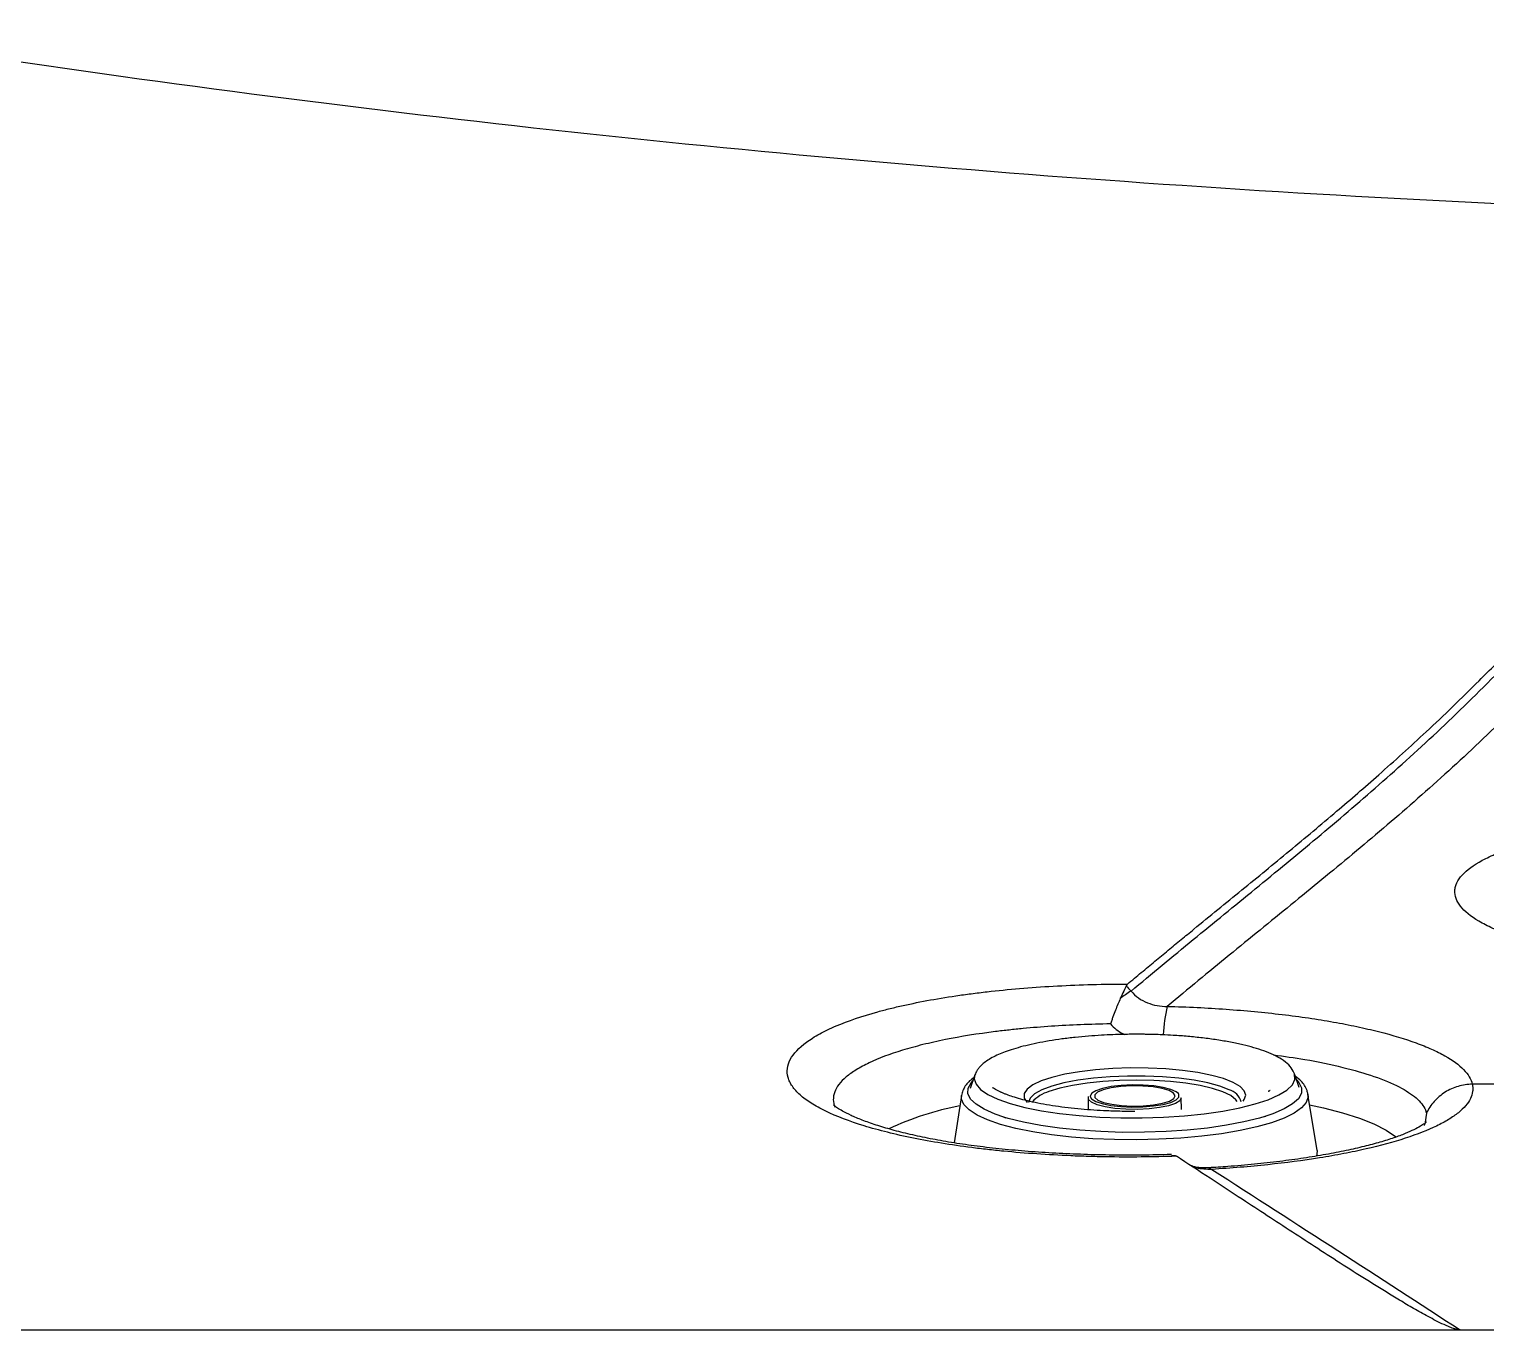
# Model space of a CAD drawing. Extents: x 398 to 508, y 623 to 782.
# Drawn here: x 432.88 to 440.08, y 654.25 to 660.69 of the extents above; entities that cross this region are included whole.
import ezdxf

# ---------------------------------------------------------------- set-up
doc = ezdxf.new("R2010")
doc.units = 0
doc.header["$MEASUREMENT"] = 0
doc.layers.add('GEOMETRY', color=2, linetype='Continuous', lineweight=25)

msp = doc.modelspace()

# ---------------------------------------------------------------- linework, layer by layer
at = {"layer": 'GEOMETRY'}
for p, q in [((437.5562, 655.5133), (437.5332, 655.4464)), ((437.5569, 655.5153), (437.5562, 655.5133)), ((439.1369, 655.5185), (439.1361, 655.5207)), ((439.1604, 655.4518), (439.1369, 655.5185)), ((439.2486, 655.1392), (439.2035, 655.4177)), ((437.4903, 655.412), (437.4539, 655.1774)), ((438.1169, 655.3992), (438.1165, 655.3411)), ((438.5777, 655.3426), (438.577, 655.4008)), ((437.6988, 655.3053), (437.7098, 655.302)), ((439.7894, 655.3239), (439.7822, 655.2693)), ((439.7791, 655.2625), (439.7822, 655.2693)), ((438.5287, 655.1163), (438.5461, 655.1154)), ((431.9447, 654.2524), (439.8479, 654.2524)), ((439.8479, 654.2524), (439.9556, 654.2524)), ((439.9556, 654.2524), (447.7404, 654.2524))]:
    msp.add_line(p, q, dxfattribs=at)
at = {"layer": 'GEOMETRY', "flags": 128}
for points in [[(437.5562, 655.5133), (437.5534, 655.4935), (437.562, 655.4672), (437.5845, 655.4414), (437.6207, 655.4167), (437.6698, 655.3934), (437.731, 655.372), (437.8032, 655.3529), (437.8851, 655.3363), (437.9752, 655.3227), (438.072, 655.3122), (438.1736, 655.305), (438.2784, 655.3013), (438.3843, 655.3012), (438.4896, 655.3045), (438.5924, 655.3113), (438.6907, 655.3215), (438.7829, 655.3348), (438.8673, 655.3511), (438.9424, 655.3699), (439.0069, 655.3911), (439.0597, 655.4142), (439.0996, 655.4389), (439.1262, 655.4645), (439.1388, 655.4908), (439.1373, 655.5173), (439.1369, 655.5185)], [(438.8329, 655.4766), (438.7858, 655.4951), (438.7274, 655.5114), (438.6591, 655.5251), (438.5827, 655.5359), (438.5002, 655.5435), (438.4137, 655.5477), (438.3255, 655.5483), (438.2379, 655.5454), (438.1531, 655.5391), (438.0733, 655.5294), (438.0006, 655.5167), (437.9368, 655.5012), (437.8837, 655.4835), (437.8426, 655.4639), (437.8145, 655.4429), (437.8002, 655.4211), (437.8001, 655.3991), (437.8139, 655.3777)], [(438.8134, 655.4395), (438.7669, 655.4577), (438.7089, 655.4737), (438.641, 655.487), (438.5652, 655.4974), (438.4833, 655.5044), (438.3978, 655.508), (438.3109, 655.5081), (438.225, 655.5045), (438.1424, 655.4975), (438.0653, 655.4872), (437.996, 655.4739), (437.9362, 655.458), (437.8877, 655.4398), (437.8516, 655.42), (437.8291, 655.399), (437.8207, 655.3773), (437.8207, 655.377)], [(438.854, 655.3825), (438.8473, 655.3909), (438.8212, 655.4109), (438.7822, 655.4296), (438.7313, 655.4464), (438.67, 655.4608), (438.5998, 655.4725), (438.5228, 655.4811), (438.4409, 655.4865), (438.3565, 655.4883), (438.2719, 655.4867), (438.1893, 655.4816), (438.111, 655.4732), (438.0391, 655.4618), (437.9756, 655.4475), (437.9223, 655.4309)], [(439.1471, 655.4894), (439.1588, 655.4765), (439.172, 655.4498), (439.1711, 655.4228), (439.1561, 655.396), (439.1273, 655.3699), (439.0851, 655.345), (439.0303, 655.3215), (438.9957, 655.3096)], [(439.2035, 655.4177), (439.204, 655.4047), (439.1948, 655.3774), (439.1716, 655.3505), (439.1349, 655.3246), (439.0853, 655.2999), (439.0235, 655.2771), (438.9506, 655.2563), (438.8678, 655.2381), (438.7765, 655.2226), (438.6781, 655.2101), (438.5743, 655.2008), (438.4667, 655.1949), (438.3572, 655.1925), (438.2474, 655.1936), (438.1394, 655.1981), (438.0347, 655.2061), (437.9352, 655.2174), (437.8424, 655.2318), (437.7579, 655.2491), (437.6831, 655.2689), (437.6192, 655.291), (437.5672, 655.315), (437.528, 655.3405), (437.5023, 655.3671), (437.4905, 655.3943), (437.4903, 655.412)], [(437.6988, 655.3053), (437.6559, 655.32), (437.6026, 655.3433), (437.562, 655.3682), (437.5349, 655.3942), (437.5216, 655.421), (437.5225, 655.448), (437.5375, 655.4747), (437.5462, 655.4841)], [(438.5627, 655.421), (438.5518, 655.4302), (438.5254, 655.4422), (438.4878, 655.4521), (438.4413, 655.4594), (438.3889, 655.4635), (438.3339, 655.4643), (438.2796, 655.4616), (438.2296, 655.4556), (438.187, 655.4467), (438.1544, 655.4355), (438.1339, 655.4227), (438.1273, 655.4124)], [(438.1486, 655.4153), (438.149, 655.4017), (438.1641, 655.3887), (438.1927, 655.3772), (438.2328, 655.3681), (438.2813, 655.3621), (438.3347, 655.3596), (438.3891, 655.3608), (438.4402, 655.3656), (438.4845, 655.3737), (438.5186, 655.3844), (438.5399, 655.397), (438.5469, 655.4105), (438.5391, 655.4239), (438.517, 655.4363), (438.4823, 655.4466), (438.4376, 655.4542), (438.3861, 655.4585), (438.3318, 655.4592), (438.2785, 655.4562), (438.2304, 655.4497), (438.1908, 655.4402), (438.1629, 655.4284), (438.1486, 655.4153)], [(438.5652, 655.4031), (438.5654, 655.4168), (438.5627, 655.421)], [(438.8832, 655.3845), (438.8882, 655.3912), (438.8954, 655.4132), (438.8884, 655.4351), (438.8674, 655.4564), (438.8329, 655.4766)], [(438.577, 655.4008), (438.577, 655.4004), (438.5696, 655.3861), (438.5482, 655.3727), (438.5141, 655.3609), (438.4695, 655.3517), (438.4173, 655.3454), (438.3606, 655.3426), (438.303, 655.3434), (438.2482, 655.3477), (438.1997, 655.3553), (438.1603, 655.3657), (438.1327, 655.3783), (438.1186, 655.3922), (438.1188, 655.4066), (438.1188, 655.4066)], [(438.1273, 655.4124), (438.1268, 655.409), (438.127, 655.4068)], [(438.127, 655.4068), (438.1335, 655.3953), (438.1537, 655.3826), (438.1859, 655.3715), (438.2283, 655.3628), (438.2782, 655.3571), (438.3323, 655.3546), (438.3874, 655.3556), (438.4399, 655.36), (438.4866, 655.3675), (438.5245, 655.3776), (438.5513, 655.3897), (438.5652, 655.4031)], [(439.2119, 655.366), (439.2805, 655.3509), (439.3744, 655.3264), (439.4579, 655.2997), (439.5299, 655.2709), (439.5898, 655.2404), (439.637, 655.2085), (439.6401, 655.2061)], [(438.9957, 655.3096), (438.9638, 655.3), (438.8867, 655.2809), (438.8004, 655.2644), (438.7064, 655.2508), (438.6062, 655.2403), (438.5015, 655.2332), (438.3942, 655.2296), (438.2861, 655.2295), (438.179, 655.2329), (438.0748, 655.2398), (437.9753, 655.25), (437.8821, 655.2634), (437.7968, 655.2797), (437.721, 655.2987), (437.6988, 655.3053)], [(439.2486, 655.1392), (439.2489, 655.1371), (439.2461, 655.1112)], [(438.7137, 655.0532), (438.7197, 655.0521), (438.7277, 655.0464)]]:
    msp.add_lwpolyline(points, dxfattribs=at)
at = {"layer": 'GEOMETRY'}
for centre, radius, start, end in [((438.6372, 655.4311), 0.5852, 121.86118, 128.21238), ((439.2229, 655.6816), 0.7355, 166.54894, 177.5662), ((437.9623, 655.2764), 0.1596, 104.5183, 140.1925), ((438.7918, 655.3579), 0.0844, 15.04882, 75.21102), ((437.7506, 653.9328), 1.4525, 100.6484, 115.28307)]:
    msp.add_arc(centre, radius, start, end, dxfattribs=at)
for points, knots in [([(452.621, 660.2311), (451.744, 660.1305), (449.8546, 659.9478), (446.9224, 659.7754), (443.8478, 659.7152), (440.7733, 659.7754), (437.7202, 659.955), (434.7097, 660.2531), (432.7453, 660.5297), (431.777, 660.6866)], [0.1398493, 0.1398493, 0.1398493, 0.1398493, 0.25, 0.375, 0.5, 0.625, 0.75, 0.875, 1, 1, 1, 1]), ([(438.3112, 655.9632), (438.3339, 655.9821), (438.3789, 656.0198), (438.4458, 656.0753), (438.5115, 656.1295), (438.576, 656.1826), (438.6977, 656.2823), (438.8763, 656.4279), (439.1115, 656.6208), (439.3371, 656.8093), (439.5622, 657.0041), (439.797, 657.2165), (439.9894, 657.4021), (440.1303, 657.5438), (440.2102, 657.6256), (440.2899, 657.7086), (440.3694, 657.7928), (440.4486, 657.878), (440.5276, 657.9644), (440.6064, 658.0518), (440.6849, 658.14), (440.7373, 658.1999), (440.7634, 658.2297)], [0, 0, 0, 0, 0.027747, 0.055013, 0.081796, 0.108095, 0.133909, 0.230742, 0.326977, 0.422599, 0.507892, 0.604124, 0.711295, 0.743937, 0.776441, 0.808806, 0.841031, 0.873114, 0.905053, 0.936848, 0.968497, 1, 1, 1, 1]), ([(438.3283, 655.9281), (438.4311, 656.0141), (438.5335, 656.0988), (438.7382, 656.2668), (438.8405, 656.3502), (439.0449, 656.5175), (439.147, 656.6015), (439.3511, 656.7724), (439.4529, 656.8593), (439.6567, 657.0386), (439.7587, 657.131), (439.963, 657.3238), (440.065, 657.4244), (440.2701, 657.6334), (440.3732, 657.7418), (440.5799, 657.966), (440.6835, 658.082), (440.7875, 658.2013)], [0, 0, 0, 0, 0.125, 0.125, 0.25, 0.25, 0.375, 0.375, 0.5, 0.5, 0.625, 0.625, 0.75, 0.75, 0.875, 0.875, 1, 1, 1, 1]), ([(440.9545, 658.108), (440.851, 657.9894), (440.7478, 657.8742), (440.5422, 657.6515), (440.4397, 657.5438), (440.2356, 657.3365), (440.1341, 657.2367), (439.9311, 657.0455), (439.8297, 656.954), (439.627, 656.7763), (439.5257, 656.6902), (439.3227, 656.5208), (439.221, 656.4375), (439.0176, 656.2716), (438.9158, 656.1889), (438.7119, 656.0222), (438.6099, 655.9381), (438.5076, 655.8526)], [0, 0, 0, 0, 0.125, 0.125, 0.25, 0.25, 0.375, 0.375, 0.5, 0.5, 0.625, 0.625, 0.75, 0.75, 0.875, 0.875, 1, 1, 1, 1]), ([(443.2752, 656.3804), (443.2739, 656.4055), (443.2618, 656.4303), (443.2281, 656.4672), (443.2143, 656.4795), (443.1812, 656.5039), (443.1619, 656.5161), (443.0972, 656.5518), (443.0448, 656.5746), (442.9676, 656.6019), (442.9516, 656.6073), (442.9184, 656.6179), (442.9012, 656.6232), (442.848, 656.6388), (442.8108, 656.6488), (442.6937, 656.6774), (442.6088, 656.6948), (442.4937, 656.7145), (442.4702, 656.7183), (442.4226, 656.7257), (442.3985, 656.7292), (442.3257, 656.7395), (442.2265, 656.752), (442.1235, 656.7623), (442.0447, 656.7691), (442.0182, 656.7713), (441.9646, 656.7753), (441.9376, 656.7772), (441.8023, 656.7857), (441.6936, 656.7899), (441.5299, 656.7925), (441.4752, 656.7927), (441.393, 656.792), (441.3656, 656.7916), (441.3113, 656.7905), (441.2843, 656.7898), (441.1505, 656.7855), (441.0465, 656.7795), (440.9205, 656.7688), (440.8955, 656.7665), (440.8458, 656.7616), (440.8213, 656.7589), (440.749, 656.7507), (440.7025, 656.7446), (440.5675, 656.7247), (440.4838, 656.7092), (440.3679, 656.6827), (440.3315, 656.6734), (440.2632, 656.6541), (440.2312, 656.644), (440.1717, 656.6231), (440.1441, 656.6122), (440.0934, 656.5897), (440.0703, 656.578), (440.0091, 656.5425), (439.9788, 656.5181), (439.9486, 656.4804), (439.9411, 656.4677), (439.9339, 656.4483), (439.9321, 656.4418), (439.9301, 656.4288), (439.9297, 656.4223), (439.9306, 656.4029), (439.934, 656.3899), (439.9461, 656.364), (439.9548, 656.3512), (439.9888, 656.3132), (440.0216, 656.2886), (440.0863, 656.2527), (440.1106, 656.2409), (440.1635, 656.218), (440.1921, 656.207), (440.2537, 656.1856), (440.2867, 656.1752), (440.3569, 656.1552), (440.3943, 656.1456), (440.5127, 656.1178), (440.598, 656.1014), (440.7349, 656.0796), (440.7821, 656.0729), (440.8552, 656.0635), (440.88, 656.0605), (440.9301, 656.0548), (440.9554, 656.0521), (441.0826, 656.0393), (441.1872, 656.0315), (441.3216, 656.0246), (441.3487, 656.0233), (441.4032, 656.0211), (441.4307, 656.0202), (441.513, 656.0178), (441.5678, 656.0169), (441.7315, 656.0158), (441.8399, 656.0176), (441.9747, 656.0227), (442.0016, 656.0239), (442.0549, 656.0266), (442.0812, 656.0281), (442.1595, 656.0329), (442.2618, 656.0405), (442.36, 656.0504), (442.432, 656.0586), (442.4557, 656.0614), (442.5027, 656.0675), (442.5259, 656.0706), (442.6393, 656.087), (442.7228, 656.1019), (442.8372, 656.1269), (442.8736, 656.1358), (442.9253, 656.1497), (442.9421, 656.1544), (442.9743, 656.164), (442.9898, 656.1689), (443.0643, 656.1938), (443.1146, 656.2149), (443.1655, 656.2429), (443.1751, 656.2485), (443.1931, 656.26), (443.2015, 656.2659), (443.2244, 656.2834), (443.237, 656.2952), (443.267, 656.331), (443.2765, 656.3554), (443.2752, 656.3804)], [0, 0, 0, 0, 0.03125, 0.03125, 0.046875, 0.046875, 0.0625, 0.0625, 0.09375, 0.09375, 0.101562, 0.101562, 0.109375, 0.109375, 0.125, 0.125, 0.15625, 0.15625, 0.164062, 0.164062, 0.171875, 0.171875, 0.1875, 0.203125, 0.203125, 0.210937, 0.210937, 0.21875, 0.21875, 0.25, 0.25, 0.265625, 0.265625, 0.273438, 0.273438, 0.28125, 0.28125, 0.3125, 0.3125, 0.320313, 0.320313, 0.328125, 0.328125, 0.34375, 0.34375, 0.375, 0.375, 0.390625, 0.390625, 0.40625, 0.40625, 0.421875, 0.421875, 0.4375, 0.4375, 0.46875, 0.46875, 0.484375, 0.484375, 0.492188, 0.492188, 0.5, 0.5, 0.515625, 0.515625, 0.53125, 0.53125, 0.5625, 0.5625, 0.578125, 0.578125, 0.59375, 0.59375, 0.609375, 0.609375, 0.625, 0.625, 0.65625, 0.65625, 0.671875, 0.671875, 0.679688, 0.679688, 0.6875, 0.6875, 0.71875, 0.71875, 0.726563, 0.726563, 0.734375, 0.734375, 0.75, 0.75, 0.78125, 0.78125, 0.789063, 0.789063, 0.796875, 0.796875, 0.8125, 0.828125, 0.828125, 0.835938, 0.835938, 0.84375, 0.84375, 0.875, 0.875, 0.890625, 0.890625, 0.898438, 0.898438, 0.90625, 0.90625, 0.9375, 0.9375, 0.945313, 0.945313, 0.953125, 0.953125, 0.96875, 0.96875, 1, 1, 1, 1]), ([(438.5525, 655.1115), (438.4363, 655.1074), (438.3201, 655.1064), (438.1748, 655.1087), (438.1457, 655.1094), (438.0878, 655.1111), (438.0591, 655.1121), (437.9736, 655.1157), (437.8613, 655.1219), (437.7523, 655.1309), (437.6717, 655.1388), (437.6451, 655.1415), (437.5922, 655.1475), (437.566, 655.1506), (437.4375, 655.1671), (437.3416, 655.1827), (437.2079, 655.2097), (437.165, 655.2193), (437.0827, 655.2398), (437.0441, 655.2505), (436.9354, 655.2839), (436.8723, 655.3079), (436.8057, 655.3401), (436.7929, 655.3467), (436.7688, 655.36), (436.7575, 655.3667), (436.7257, 655.3869), (436.689, 655.4144), (436.6634, 655.4428), (436.6485, 655.4644), (436.6442, 655.4717), (436.6372, 655.4863), (436.6343, 655.4937), (436.6282, 655.5158), (436.627, 655.5306), (436.6306, 655.5602), (436.6354, 655.5751), (436.6586, 655.619), (436.6853, 655.6476), (436.7422, 655.6893), (436.7639, 655.703), (436.801, 655.7232), (436.814, 655.7299), (436.8412, 655.743), (436.8554, 655.7494), (436.9295, 655.7809), (436.9983, 655.8044), (437.0963, 655.8315), (437.1165, 655.8368), (437.1581, 655.8471), (437.1793, 655.8521), (437.2442, 655.8667), (437.2892, 655.8757), (437.3826, 655.8926), (437.431, 655.9004), (437.5061, 655.9112), (437.5316, 655.9146), (437.5834, 655.9212), (437.6098, 655.9243), (437.7425, 655.939), (437.852, 655.9478), (438.0211, 655.9568), (438.0783, 655.9591), (438.1944, 655.9622), (438.2527, 655.9631), (438.3112, 655.9632)], [0, 0, 0, 0, 0.0625, 0.0625, 0.078125, 0.078125, 0.09375, 0.09375, 0.125, 0.15625, 0.15625, 0.171875, 0.171875, 0.1875, 0.1875, 0.25, 0.25, 0.28125, 0.28125, 0.3125, 0.3125, 0.375, 0.375, 0.390625, 0.390625, 0.40625, 0.40625, 0.4375, 0.46875, 0.46875, 0.484375, 0.484375, 0.5, 0.5, 0.53125, 0.53125, 0.5625, 0.5625, 0.625, 0.625, 0.65625, 0.65625, 0.671875, 0.671875, 0.6875, 0.6875, 0.75, 0.75, 0.765625, 0.765625, 0.78125, 0.78125, 0.8125, 0.8125, 0.84375, 0.84375, 0.859375, 0.859375, 0.875, 0.875, 0.9375, 0.9375, 0.96875, 0.96875, 1, 1, 1, 1]), ([(438.3048, 655.9547), (438.3014, 655.9477), (438.2971, 655.9388), (438.2872, 655.9173), (438.2814, 655.9047), (438.2752, 655.8909)], [0, 0, 0, 0, 0.5, 0.5, 1, 1, 1, 1]), ([(438.3283, 655.9281), (438.3391, 655.9152), (438.3514, 655.904), (438.3787, 655.8847), (438.3939, 655.8766), (438.4248, 655.8641), (438.4408, 655.8596), (438.4739, 655.8537), (438.4907, 655.8524), (438.5076, 655.8526)], [0, 0, 0, 0, 0.25, 0.25, 0.5, 0.5, 0.75, 0.75, 1, 1, 1, 1]), ([(438.2752, 655.8909), (438.2674, 655.8734), (438.2593, 655.8541), (438.2471, 655.8226), (438.243, 655.8116), (438.2369, 655.7947), (438.2348, 655.789), (438.2308, 655.7775), (438.2287, 655.7716), (438.2267, 655.7658)], [0, 0, 0, 0, 0.5, 0.5, 0.75, 0.75, 0.875, 0.875, 1, 1, 1, 1]), ([(438.5076, 655.8526), (438.6069, 655.85), (438.7039, 655.8453), (438.8931, 655.8319), (438.9853, 655.8232), (439.12, 655.8072), (439.1637, 655.8014), (439.2485, 655.7889), (439.3306, 655.7756), (439.4077, 655.7607), (439.4636, 655.7488), (439.4819, 655.7448), (439.5179, 655.7364), (439.5356, 655.7322), (439.6219, 655.7103), (439.6835, 655.6916), (439.7654, 655.6618), (439.7909, 655.6515), (439.8265, 655.6357), (439.8379, 655.6303), (439.8598, 655.6194), (439.8702, 655.6139), (439.9198, 655.5861), (439.9508, 655.5633), (439.9849, 655.5282), (439.9942, 655.5163), (440.0085, 655.4922), (440.0135, 655.48), (440.0162, 655.4677)], [0, 0, 0, 0, 0.125, 0.125, 0.25, 0.25, 0.3125, 0.3125, 0.375, 0.4375, 0.4375, 0.46875, 0.46875, 0.5, 0.5, 0.625, 0.625, 0.6875, 0.6875, 0.71875, 0.71875, 0.75, 0.75, 0.875, 0.875, 0.9375, 0.9375, 1, 1, 1, 1]), ([(438.2267, 655.7658), (438.1769, 655.765), (438.1273, 655.7637), (438.0298, 655.7597), (437.9336, 655.7546), (437.8402, 655.7471), (437.7712, 655.7405), (437.7483, 655.7382), (437.703, 655.7332), (437.6805, 655.7306), (437.57, 655.7166), (437.4874, 655.7034), (437.372, 655.6803), (437.3349, 655.672), (437.2816, 655.6588), (437.2642, 655.6543), (437.2306, 655.6451), (437.2143, 655.6404), (437.1354, 655.6164), (437.0803, 655.5956), (437.0098, 655.5622), (436.9883, 655.5506), (436.9504, 655.5272), (436.9338, 655.5154), (436.8912, 655.4793), (436.8721, 655.4546), (436.8603, 655.4229), (436.8586, 655.4166), (436.8564, 655.4039), (436.8559, 655.3975), (436.8563, 655.3786), (436.8591, 655.3659), (436.8643, 655.3533)], [0, 0, 0, 0, 0.0625, 0.0625, 0.125, 0.1875, 0.1875, 0.21875, 0.21875, 0.25, 0.25, 0.375, 0.375, 0.4375, 0.4375, 0.46875, 0.46875, 0.5, 0.5, 0.625, 0.625, 0.6875, 0.6875, 0.75, 0.75, 0.875, 0.875, 0.90625, 0.90625, 0.9375, 0.9375, 1, 1, 1, 1]), ([(438.3459, 655.7145), (438.337, 655.7145), (438.3178, 655.7144), (438.2821, 655.7138), (438.236, 655.7124), (438.179, 655.7096), (438.1166, 655.7053), (438.0513, 655.6993), (437.9859, 655.6914), (437.9225, 655.6819), (437.8625, 655.6708), (437.8074, 655.6585), (437.7582, 655.6452), (437.7162, 655.6316), (437.6803, 655.6178), (437.6477, 655.6027), (437.6203, 655.5872), (437.5955, 655.569), (437.5807, 655.5547), (437.5652, 655.5343), (437.5596, 655.5213), (437.5562, 655.5133)], [0, 0, 0, 0, 0.023096, 0.049977, 0.093153, 0.143748, 0.200589, 0.261169, 0.324025, 0.388027, 0.452291, 0.516018, 0.578302, 0.637756, 0.691213, 0.744694, 0.80578, 0.857014, 0.916219, 0.948041, 1, 1, 1, 1]), ([(438.2267, 655.7658), (438.2455, 655.747), (438.2666, 655.726), (438.2936, 655.7151), (438.2966, 655.714)], [0, 0, 0, 0, 0.891125, 1, 1, 1, 1]), ([(439.1369, 655.5185), (439.135, 655.5233), (439.1282, 655.54), (439.108, 655.5656), (439.0765, 655.5901), (439.0344, 655.6129), (438.9878, 655.632), (438.9373, 655.6483), (438.8822, 655.6627), (438.8213, 655.6757), (438.7543, 655.6871), (438.6835, 655.6966), (438.6109, 655.7041), (438.5438, 655.709), (438.4878, 655.7119), (438.4469, 655.7133), (438.4176, 655.714), (438.3967, 655.7143), (438.3737, 655.7146), (438.3574, 655.7145), (438.3459, 655.7145)], [0, 0, 0, 0, 0.0298744, 0.105455, 0.194027, 0.2737746, 0.3494631, 0.4195963, 0.4867992, 0.556582, 0.6276772, 0.6983496, 0.7662918, 0.8324823, 0.8807253, 0.9153657, 0.9400501, 0.9575724, 0.9699867, 1, 1, 1, 1]), ([(439.0328, 655.6127), (439.0853, 655.6055), (439.21, 655.5884), (439.3784, 655.5524), (439.5368, 655.5067), (439.6594, 655.4555), (439.7451, 655.3995), (439.7805, 655.355), (439.7879, 655.3294), (439.7894, 655.324)], [0, 0, 0, 0, 0.122346, 0.290855, 0.454647, 0.623208, 0.786584, 0.954722, 1, 1, 1, 1]), ([(437.5517, 655.5003), (437.5501, 655.4992), (437.5397, 655.4925), (437.5253, 655.4794), (437.5086, 655.4598), (437.4964, 655.4385), (437.4922, 655.4204), (437.4903, 655.412)], [0, 0, 0, 0, 0.049966, 0.312004, 0.560839, 0.794153, 1, 1, 1, 1]), ([(439.2035, 655.4177), (439.2021, 655.4241), (439.1985, 655.4409), (439.1869, 655.4625), (439.1689, 655.485), (439.1512, 655.4982), (439.1415, 655.5054)], [0, 0, 0, 0, 0.154988, 0.4036569, 0.6713091, 1, 1, 1, 1]), ([(438.3472, 655.3328), (438.3138, 655.3329), (438.2672, 655.3332), (438.1996, 655.3357), (438.1438, 655.3387), (438.0798, 655.3437), (438.0162, 655.3503), (437.9541, 655.3585), (437.8954, 655.3681), (437.8414, 655.3789), (437.7936, 655.3905), (437.7537, 655.4019), (437.725, 655.4117), (437.6959, 655.4228), (437.6694, 655.4348), (437.6491, 655.4468), (437.6438, 655.4503), (437.6437, 655.4503), (437.6437, 655.4503), (437.6437, 655.4503)], [0, 0, 0, 0, 0.109386, 0.152811, 0.224254, 0.296958, 0.373345, 0.45104, 0.528865, 0.605647, 0.68007, 0.750009, 0.809683, 0.841639, 0.940732, 0.999473, 0.999886, 0.999999, 1, 1, 1, 1]), ([(437.6857, 655.4276), (437.6857, 655.4276), (437.6857, 655.4276), (437.6856, 655.4276), (437.6848, 655.428), (437.682, 655.4293), (437.679, 655.4308), (437.6769, 655.4318), (437.6764, 655.432), (437.6763, 655.4321), (437.6763, 655.4321)], [0, 0, 0, 0, 0.002077, 0.00942, 0.041264, 0.272942, 0.800174, 0.947244, 0.993065, 1, 1, 1, 1]), ([(440.0162, 655.4677), (440.0164, 655.467), (440.0165, 655.4662), (440.0168, 655.4647), (440.0173, 655.4624), (440.0181, 655.4572), (440.0185, 655.4527), (440.0189, 655.4437), (440.0187, 655.4377), (440.0163, 655.4198), (440.0126, 655.408), (439.9954, 655.3728), (439.9756, 655.3495), (439.9401, 655.3209), (439.9325, 655.3152), (439.9163, 655.304), (439.9078, 655.2984), (439.8806, 655.2819), (439.8607, 655.2711), (439.7951, 655.2396), (439.7439, 655.2194), (439.6262, 655.1812), (439.5613, 655.1635), (439.4553, 655.1393), (439.4185, 655.1315), (439.3611, 655.1205), (439.3416, 655.1169), (439.3019, 655.1099), (439.2816, 655.1065), (439.179, 655.0901), (439.0934, 655.0788), (438.9156, 655.0598), (438.8234, 655.0522), (438.7277, 655.0464)], [0, 0, 0, 0, 0.003906, 0.003906, 0.007812, 0.015625, 0.03125, 0.03125, 0.0625, 0.0625, 0.125, 0.125, 0.25, 0.25, 0.28125, 0.28125, 0.3125, 0.3125, 0.375, 0.375, 0.5, 0.5, 0.625, 0.625, 0.6875, 0.6875, 0.71875, 0.71875, 0.75, 0.75, 0.875, 0.875, 1, 1, 1, 1]), ([(439.0173, 655.4365), (439.0173, 655.4365), (439.0173, 655.4365), (439.0172, 655.4365), (439.0162, 655.436), (439.0134, 655.4346), (439.0101, 655.4329), (439.0077, 655.4319), (439.0069, 655.4316)], [0, 0, 0, 0, 0.002269, 0.01462, 0.063207, 0.369494, 0.814574, 1, 1, 1, 1]), ([(440.0162, 655.4677), (439.9925, 655.4674), (439.9688, 655.4638), (439.9234, 655.4503), (439.9016, 655.4404), (439.8616, 655.4151), (439.8435, 655.3997), (439.8124, 655.3646), (439.7993, 655.345), (439.7894, 655.324)], [0, 0, 0, 0, 0.25, 0.25, 0.5, 0.5, 0.75, 0.75, 1, 1, 1, 1]), ([(438.5286, 655.1202), (438.5213, 655.1199), (438.4668, 655.1177), (438.3636, 655.1165), (438.2204, 655.1167), (438.078, 655.1202), (437.9385, 655.1266), (437.8035, 655.1358), (437.6743, 655.1478), (437.5526, 655.1622), (437.439, 655.179), (437.3332, 655.1979), (437.2351, 655.2189), (437.1455, 655.2416), (437.0659, 655.2654), (436.9977, 655.2896), (436.9421, 655.3131), (436.9017, 655.3337), (436.8749, 655.3504), (436.8611, 655.3607), (436.8559, 655.3664), (436.8572, 655.3648), (436.8573, 655.3646)], [0, 0, 0, 0, 0.009289, 0.069143, 0.129263, 0.189329, 0.249039, 0.30816, 0.366508, 0.423961, 0.48027, 0.536191, 0.592688, 0.649412, 0.70595, 0.761812, 0.81642, 0.869141, 0.914026, 0.956254, 0.996245, 1, 1, 1, 1]), ([(439.7891, 655.28), (439.7893, 655.2801), (439.7897, 655.2806), (439.7806, 655.2726), (439.7608, 655.2597), (439.729, 655.2425), (439.6852, 655.2229), (439.629, 655.2019), (439.5611, 655.1804), (439.482, 655.1592), (439.3924, 655.1388), (439.2922, 655.1193), (439.1825, 655.1014), (439.0642, 655.0852), (438.9387, 655.0714), (438.8211, 655.0607), (438.7444, 655.056), (438.7128, 655.054)], [0, 0, 0, 0, 0.0308799, 0.0877693, 0.1471315, 0.2095876, 0.2750964, 0.3432658, 0.4134152, 0.4839874, 0.5567662, 0.6315746, 0.7080849, 0.7859608, 0.8648542, 0.9444122, 1, 1, 1, 1]), ([(438.983, 655.3057), (438.9864, 655.3067), (438.9905, 655.308), (438.995, 655.3094), (438.9957, 655.3096)], [0, 0, 0, 0, 0.848056, 1, 1, 1, 1]), ([(438.8785, 654.8982), (438.8254, 654.9331), (438.7167, 655.0044), (438.608, 655.0753), (438.5525, 655.1115)], [0, 0, 0, 0, 0.489161, 1, 1, 1, 1]), ([(438.7139, 655.0537), (438.7007, 655.0534), (438.6727, 655.0527), (438.641, 655.0581), (438.6262, 655.0642), (438.6221, 655.0658)], [0, 0, 0, 0, 0.392999, 0.83085, 1, 1, 1, 1]), ([(438.626, 655.0634), (438.6282, 655.0622), (438.6356, 655.0583), (438.6692, 655.0497), (438.7016, 655.0478), (438.7277, 655.0464)], [0, 0, 0, 0, 0.078956, 0.259128, 1, 1, 1, 1]), ([(438.7277, 655.0464), (438.9387, 654.9107), (439.1464, 654.7771), (439.5556, 654.5127), (439.7571, 654.382), (439.9556, 654.2524)], [0, 0, 0, 0, 0.5, 0.5, 1, 1, 1, 1]), ([(439.9556, 654.2524), (439.9519, 654.2524), (439.9485, 654.2529), (439.9425, 654.2539), (439.9398, 654.2545), (439.932, 654.2565), (439.9274, 654.2579), (439.9142, 654.2623), (439.9063, 654.2654), (439.8834, 654.2749), (439.8695, 654.2814), (439.8426, 654.2945), (439.8296, 654.3012), (439.8043, 654.3145), (439.7919, 654.3212), (439.7554, 654.3413), (439.7317, 654.3549), (439.6853, 654.3819), (439.6625, 654.3955), (439.5948, 654.4363), (439.5508, 654.4636), (439.4638, 654.5181), (439.4209, 654.5453), (439.2933, 654.6271), (439.2096, 654.6815), (439.0433, 654.79), (438.9608, 654.8442), (438.8785, 654.8982)], [0, 0, 0, 0, 0.003906, 0.003906, 0.007813, 0.007813, 0.015625, 0.015625, 0.03125, 0.03125, 0.0625, 0.0625, 0.09375, 0.09375, 0.125, 0.125, 0.1875, 0.1875, 0.25, 0.25, 0.375, 0.375, 0.5, 0.5, 0.75, 0.75, 1, 1, 1, 1])]:
    msp.add_open_spline(points, degree=3, knots=knots, dxfattribs=at)
for points in [[(438.3113, 655.9632), (438.3086, 655.9609), (438.3064, 655.9581), (438.3048, 655.9547)], [(438.3048, 655.9547), (438.3126, 655.9459), (438.3205, 655.937), (438.3283, 655.9281)], [(440.6106, 655.4667), (440.4124, 655.4672), (440.2143, 655.4675), (440.0162, 655.4677)], [(438.5461, 655.1154), (438.548, 655.1143), (438.5501, 655.113), (438.5525, 655.1115)]]:
    msp.add_open_spline(points, degree=3, dxfattribs=at)

doc.saveas('drawing.dxf')
